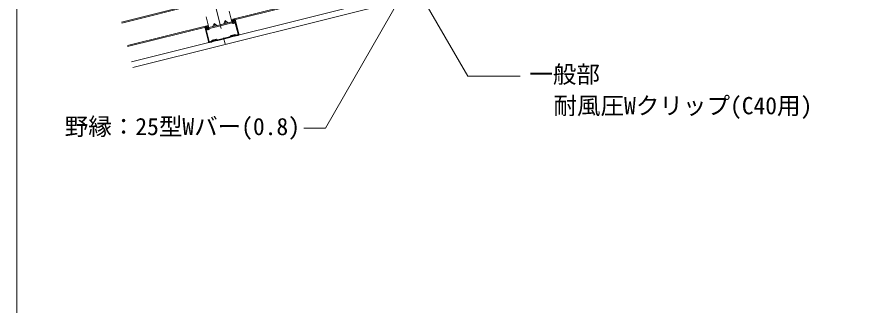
# Model space of a CAD drawing. Units: millimetres, scale not verified. Extents: x -2895 to 2955, y -2104 to 2057.
# Drawn here: x 75 to 1418, y -106 to 353 of the extents above; entities that cross this region are included whole.
import ezdxf
from ezdxf.enums import TextEntityAlignment as Align

# ---------------------------------------------------------------- set-up
doc = ezdxf.new("R2010")
doc.units = ezdxf.units.MM
doc.header["$LTSCALE"] = 15
doc.linetypes.add('CHAIN1', pattern=[8, 5, -1, 1, -1])
for name, color, linetype, lineweight in [('3-0_中心線', 4, 'CHAIN1', 9), ('3-2_野縁受け', 3, 'Continuous', 18), ('3-3_野縁', 2, 'Continuous', 25), ('3-6_文字', 7, 'Continuous', 18), ('3-8_パネル', 7, 'Continuous', 18), ('3-A_クリップ', 7, 'Continuous', 18), ('3-F', 3, 'Continuous', 18)]:
    doc.layers.add(name, color=color, linetype=linetype, lineweight=lineweight)
doc.styles.add('ＭＳ ゴシック', font='')
doc.styles.get('ＭＳ ゴシック').set_extended_font_data('MS Gothic')

msp = doc.modelspace()

# ---------------------------------------------------------------- linework, layer by layer
at = {"layer": '3-0_中心線'}
msp.add_line((382.21, 407.02), (406.49, 309.89), dxfattribs=at)
at = {"layer": '3-2_野縁受け'}
for p, q in [((241.52, 344.48), (364.39, 375.2)), ((241.91, 342.93), (364.78, 373.64)), ((416.39, 348.61), (500.46, 369.63)), ((416.78, 347.06), (500.84, 368.08)), ((250.84, 307.23), (379.52, 339.4)), ((251.22, 305.67), (379.91, 337.85))]:
    msp.add_line(p, q, dxfattribs=at)
at = {"layer": '3-3_野縁'}
for p, q in [((377, 337.12), (375.55, 336.76)), ((377.2, 336.34), (375.74, 335.98)), ((418.23, 345.37), (418.48, 344.4)), ((418.48, 344.4), (419.25, 344.59)), ((419.01, 345.56), (419.25, 344.59)), ((421.14, 348.15), (419.69, 347.79)), ((421.34, 347.38), (419.88, 347.01)), ((427.52, 325.53), (422.19, 346.87)), ((428.3, 325.72), (422.96, 347.06)), ((374.46, 334.94), (379.79, 313.59)), ((375.23, 335.13), (380.57, 313.79)), ((378.9, 334.5), (378.65, 335.47)), ((378.9, 334.5), (379.67, 334.69)), ((379.67, 334.69), (379.43, 335.66)), ((415.14, 322.46), (413.81, 321.4)), ((416.23, 322.63), (416.16, 322.65)), ((416.54, 322.7), (416.59, 322.76)), ((417.55, 322.25), (417.47, 322.28)), ((417.79, 323.01), (417.71, 323.04)), ((418.09, 323.09), (418.15, 323.15)), ((418.66, 322.53), (418.72, 322.59)), ((419.1, 322.64), (419.02, 322.66)), ((419.34, 323.4), (419.26, 323.43)), ((419.64, 323.48), (419.7, 323.54)), ((420.21, 322.92), (420.27, 322.98)), ((420.65, 323.03), (420.57, 323.05)), ((420.89, 323.79), (420.81, 323.82)), ((421.19, 323.87), (421.25, 323.92)), ((421.76, 323.31), (421.82, 323.36)), ((424, 323.1), (422.09, 323.45)), ((422.23, 324.24), (423.91, 323.93)), ((424, 323.1), (427.21, 323.9)), ((424.03, 323.93), (427.01, 324.68)), ((381.42, 313.28), (384.4, 314.02)), ((381.61, 312.5), (384.82, 313.3)), ((385.84, 315.14), (384.51, 314.08)), ((384.82, 313.3), (386.34, 314.51)), ((386.69, 314.54), (386.62, 314.56)), ((386.93, 315.3), (386.86, 315.33)), ((387.24, 315.38), (387.3, 315.44)), ((387.81, 314.82), (387.87, 314.88)), ((388.25, 314.93), (388.17, 314.95)), ((388.49, 315.69), (388.41, 315.71)), ((388.79, 315.77), (388.85, 315.82)), ((389.36, 315.21), (389.42, 315.26)), ((389.8, 315.32), (389.72, 315.34)), ((390.04, 316.08), (389.96, 316.1)), ((390.34, 316.15), (390.4, 316.21)), ((390.91, 315.59), (390.97, 315.65)), ((391.35, 315.7), (391.27, 315.73)), ((391.59, 316.47), (391.51, 316.49)), ((391.9, 316.54), (391.95, 316.6)), ((392.47, 315.98), (392.52, 316.04)), ((392.79, 316.12), (394.7, 315.77)), ((392.94, 316.91), (394.61, 316.6)), ((394.7, 315.77), (414.12, 320.63)), ((394.73, 316.61), (413.7, 321.35)), ((415.64, 321.84), (414.12, 320.63)), ((415.99, 321.86), (415.92, 321.89)), ((417.11, 322.14), (417.16, 322.2))]:
    msp.add_line(p, q, dxfattribs=at)
for centre, radius, start, end in [((375.91, 335.3), 1.5, 104.03624, 194.03624), ((375.91, 335.3), 0.7, 104.03624, 194.03624), ((377.49, 335.18), 2, 14.03624, 104.03624), ((377.49, 335.18), 1.2, 14.03624, 104.03624), ((420.17, 345.85), 2, 104.03624, 194.03624), ((420.17, 345.85), 1.2, 104.03624, 194.03624), ((421.51, 346.7), 1.5, 14.03624, 104.03624), ((421.51, 346.7), 0.7, 14.03624, 104.03624), ((415.83, 321.6), 1.1, 72.56029, 128.48276), ((416.32, 322.91), 0.3, 252.56029, 315.51218), ((417.38, 321.99), 1.1, 72.56029, 135.51218), ((417.38, 321.99), 0.3, 72.56029, 135.51218), ((417.88, 323.3), 1.1, 252.56029, 315.51218), ((417.88, 323.3), 0.3, 252.56029, 315.51218), ((418.93, 322.38), 1.1, 104.03624, 135.51218), ((418.93, 322.38), 1.1, 72.56029, 104.03624), ((418.93, 322.38), 0.3, 104.03624, 135.51218), ((418.93, 322.38), 0.3, 72.56029, 104.03624), ((419.43, 323.69), 1.1, 252.56029, 315.51218), ((419.43, 323.69), 0.3, 252.56029, 315.51218), ((420.48, 322.77), 1.1, 72.56029, 135.51218), ((420.48, 322.77), 0.3, 72.56029, 135.51218), ((420.98, 324.08), 1.1, 252.56029, 315.51218), ((420.98, 324.08), 0.3, 252.56029, 315.51218), ((422.04, 323.15), 1.1, 79.58971, 135.51218), ((422.04, 323.15), 0.3, 79.58971, 135.51218), ((423.96, 324.22), 1.1, 259.58971, 284.03624), ((423.96, 324.22), 0.3, 259.58971, 284.03624), ((426.84, 325.36), 0.7, 284.03624, 14.03624), ((426.84, 325.36), 1.5, 284.03624, 14.03624), ((381.25, 313.96), 1.5, 194.03624, 284.03624), ((381.25, 313.96), 0.7, 194.03624, 284.03624), ((384.32, 314.31), 0.3, 284.03624, 308.48276), ((384.32, 314.31), 1.1, 284.03624, 308.48276), ((386.53, 314.28), 1.1, 72.56029, 128.48276), ((386.53, 314.28), 0.3, 72.56029, 128.48276), ((387.02, 315.59), 1.1, 252.56029, 315.51218), ((387.02, 315.59), 0.3, 252.56029, 315.51218), ((388.08, 314.67), 1.1, 72.56029, 135.51218), ((388.08, 314.67), 0.3, 72.56029, 135.51218), ((388.58, 315.98), 1.1, 252.56029, 315.51218), ((388.58, 315.98), 0.3, 252.56029, 315.51218), ((389.63, 315.05), 1.1, 104.03624, 135.51218), ((389.63, 315.05), 1.1, 72.56029, 104.03624), ((389.63, 315.05), 0.3, 104.03624, 135.51218), ((389.63, 315.05), 0.3, 72.56029, 104.03624), ((390.13, 316.36), 1.1, 252.56029, 315.51218), ((390.13, 316.36), 0.3, 252.56029, 315.51218), ((391.18, 315.44), 1.1, 72.56029, 135.51218), ((391.18, 315.44), 0.3, 72.56029, 135.51218), ((391.68, 316.75), 1.1, 252.56029, 315.51218), ((391.68, 316.75), 0.3, 252.56029, 315.51218), ((392.74, 315.83), 1.1, 79.58971, 135.51218), ((392.74, 315.83), 0.3, 79.58971, 135.51218), ((394.66, 316.9), 1.1, 259.58971, 283.65218), ((394.66, 316.9), 0.3, 259.58971, 284.03624), ((413.62, 321.64), 0.3, 284.03624, 308.48276), ((413.62, 321.64), 1.1, 284.42029, 308.48276), ((415.83, 321.6), 0.3, 72.56029, 128.48276), ((416.32, 322.91), 1.1, 252.56029, 315.51218)]:
    msp.add_arc(centre, radius, start, end, dxfattribs=at)
at = {"layer": '3-6_文字'}
for p, q in [((694.23, 429.25), (792.68, 258.73)), ((690.3, 391.78), (566.24, 176.09)), ((792.68, 258.73), (876.25, 258.73)), ((531.59, 176.09), (566.24, 176.09))]:
    msp.add_line(p, q, dxfattribs=at)
at = {"layer": '3-8_パネル'}
for p, q in [((257.29, 281.42), (2617.87, 871.57)), ((259.59, 272.2), (2620.17, 862.35))]:
    msp.add_line(p, q, dxfattribs=at)
at = {"layer": '3-A_クリップ'}
for p, q in [((376.13, 352.98), (380.4, 335.91)), ((412.99, 362.2), (417.26, 345.12)), ((376.77, 336.43), (375.55, 335.39)), ((378.7, 334.16), (376.77, 336.43)), ((379.53, 334.25), (380.4, 335.91)), ((380.4, 335.91), (398.83, 340.51)), ((381.48, 334.53), (399.22, 338.96)), ((389.02, 342.67), (386.95, 337.54)), ((389.02, 342.67), (390.1, 338.33)), ((389.02, 342.67), (393.25, 339.12)), ((417.27, 345.12), (398.83, 340.51)), ((416.96, 343.4), (399.22, 338.96)), ((406.48, 347.04), (404.41, 341.91)), ((406.48, 347.04), (410.72, 343.49)), ((406.48, 347.04), (407.56, 342.7)), ((417.91, 342.75), (416.96, 343.4)), ((418.81, 344.08), (417.27, 345.12)), ((419.58, 344.38), (420.22, 347.3)), ((420.22, 347.3), (421.79, 346.95)), ((421.14, 344.04), (421.79, 346.95)), ((377.49, 333.12), (375.55, 335.39)), ((380.94, 333.51), (381.48, 334.53))]:
    msp.add_line(p, q, dxfattribs=at)
for centre, radius, start, end in [((419.09, 344.49), 2.1, 235.87812, 347.53624), ((419.09, 344.49), 0.5, 235.87812, 347.53624), ((379.08, 334.49), 2.1, 220.53624, 332.19437), ((379.08, 334.49), 0.5, 220.53624, 332.19437)]:
    msp.add_arc(centre, radius, start, end, dxfattribs=at)
at = {"layer": '3-F'}
msp.add_line((74.86, 1475.61), (74.86, -1756.68), dxfattribs=at)

# ---------------------------------------------------------------- texts
at = {"layer": '3-6_文字', "style": 'ＭＳ ゴシック'}
for s, p in [('一般部', (890.78, 239.58)), ('耐風圧Wクリップ(C40用)', (929.21, 189.68)), ('野縁：25型Wバー(0.8)', (151.03, 156.49))]:
    msp.add_text(s, height=27.49, dxfattribs=at).set_placement(p, align=Align.BOTTOM_LEFT)

doc.saveas('drawing.dxf')
